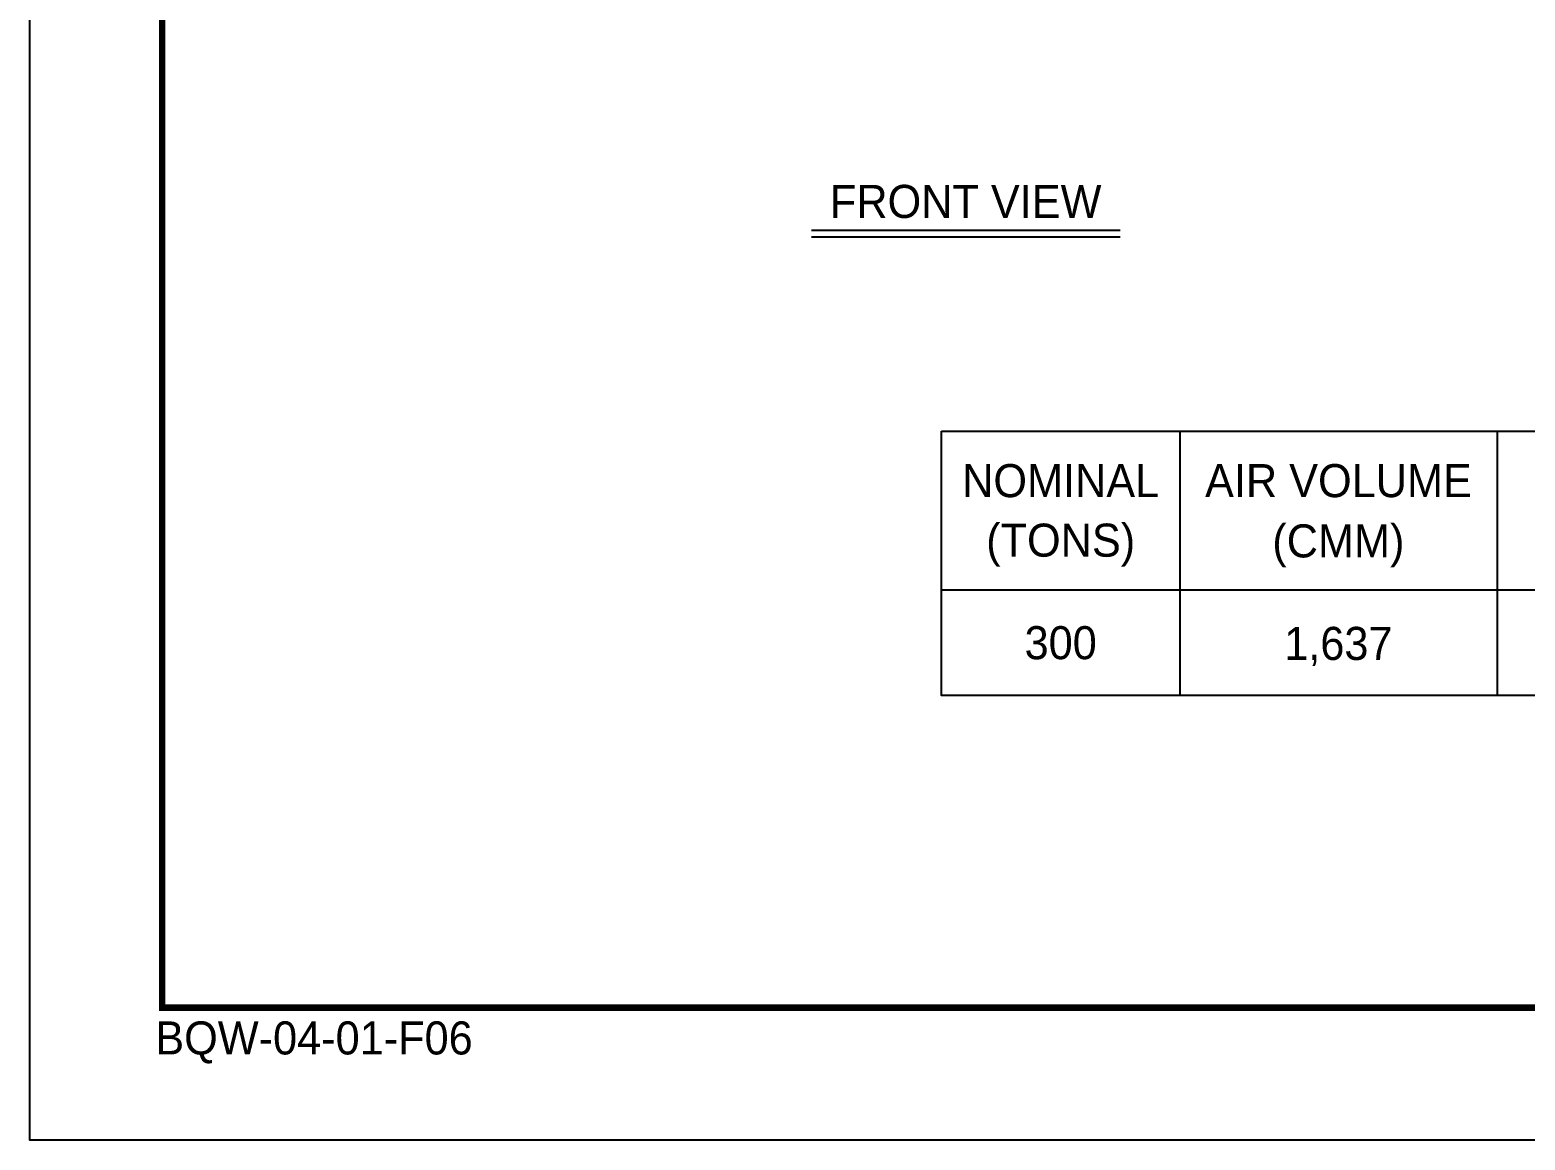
# Model space of a CAD drawing. Header units: millimetres. Extents: x 2340 to 31747, y 2051 to 22846.
# Drawn here: x 2340 to 10252, y 2051 to 7925 of the extents above; entities that cross this region are included whole.
import ezdxf
from ezdxf.enums import TextEntityAlignment as Align

# ---------------------------------------------------------------- set-up
doc = ezdxf.new("R2010")
doc.units = ezdxf.units.MM
for name, color, linetype in [('냉각탑_box', 1, 'Continuous'), ('냉각탑_form', 1, 'Continuous'), ('냉각탑_text', 3, 'Continuous')]:
    doc.layers.add(name, color=color, linetype=linetype)
doc.styles.add('돋움', font='Dotum.ttf')

# ---------------------------------------------------------------- blocks, each defined once
blk = doc.blocks.new('냉각탑form')
at = {"layer": 'Defpoints'}
blk.add_lwpolyline([(0, 297.07), (420.1, 297.07), (420.1, 0), (0, 0)], close=True, dxfattribs=at)
at = {"layer": '냉각탑_form', "const_width": 0.5}
blk.add_lwpolyline([(10, 287.07), (10, 10), (410.1, 10), (410.1, 287.07)], close=True, dxfattribs=at)
at = {"layer": '냉각탑_form', "style": '돋움'}
blk.add_text('BQW-04-01-F06', height=2.5006, dxfattribs=at).set_placement((9.48, 6.47))

msp = doc.modelspace()

# ---------------------------------------------------------------- linework, layer by layer
at = {"layer": '냉각탑_box'}
for p, q in [((6475.2, 6866), (8108.5, 6866)), ((6475.2, 6831), (8108.5, 6831)), ((8424.6, 5802.8), (8424.6, 4402.8)), ((10104.6, 5802.8), (10104.6, 4402.8)), ((7164.6, 4962.8), (22214.6, 4962.8))]:
    msp.add_line(p, q, dxfattribs=at)
msp.add_lwpolyline([(7164.6, 5802.8), (22214.6, 5802.8), (22214.6, 4402.8), (7164.6, 4402.8)], close=True, dxfattribs=at)

# ---------------------------------------------------------------- block references
at = {"layer": '냉각탑_form', "xscale": 70.00000000000001, "yscale": 70.00000000000001, "zscale": 70.00000000000001}
msp.add_blockref('냉각탑form', (2339.8, 2051.1), dxfattribs=at)

# ---------------------------------------------------------------- texts
at = {"layer": '냉각탑_text', "style": '돋움'}
for s, p in [('FRONT VIEW', (7291.9, 7017.6)), ('NOMINAL', (7794.6, 5540.3)), ('AIR VOLUME', (9264.6, 5540.3)), ('(TONS)', (7794.6, 5225.3)), ('(CMM)', (9264.1, 5221.5)), ('300', (7794.6, 4682.8)), ('1,637', (9264.1, 4679))]:
    msp.add_text(s, height=175, dxfattribs=at).set_placement(p, align=Align.MIDDLE_CENTER)

doc.saveas('drawing.dxf')
